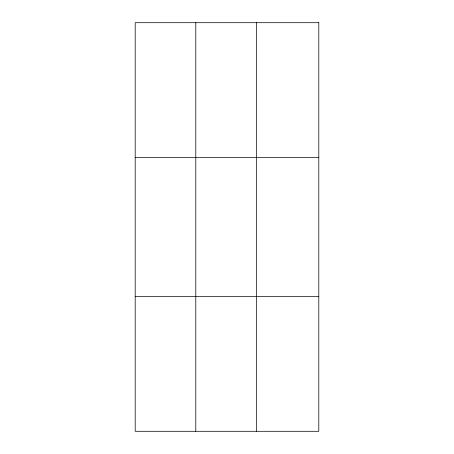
<?xml version="1.0" encoding="UTF-8"?>
<svg xmlns="http://www.w3.org/2000/svg" width="454" height="454" viewBox="0 0 454 454"><rect width="100%" height="100%" fill="white"/><g stroke="black" fill="none" stroke-linecap="round" stroke-linejoin="round"><path stroke-width="0.68" d="M195.787 431.3L195.787 22.7M256.374 431.3L256.374 22.7M135.201 157.538L318.799 157.538M135.201 296.462L318.799 296.462M318.799 22.7L318.799 431.3L135.201 431.3L135.201 22.7L318.799 22.7"/></g></svg>
